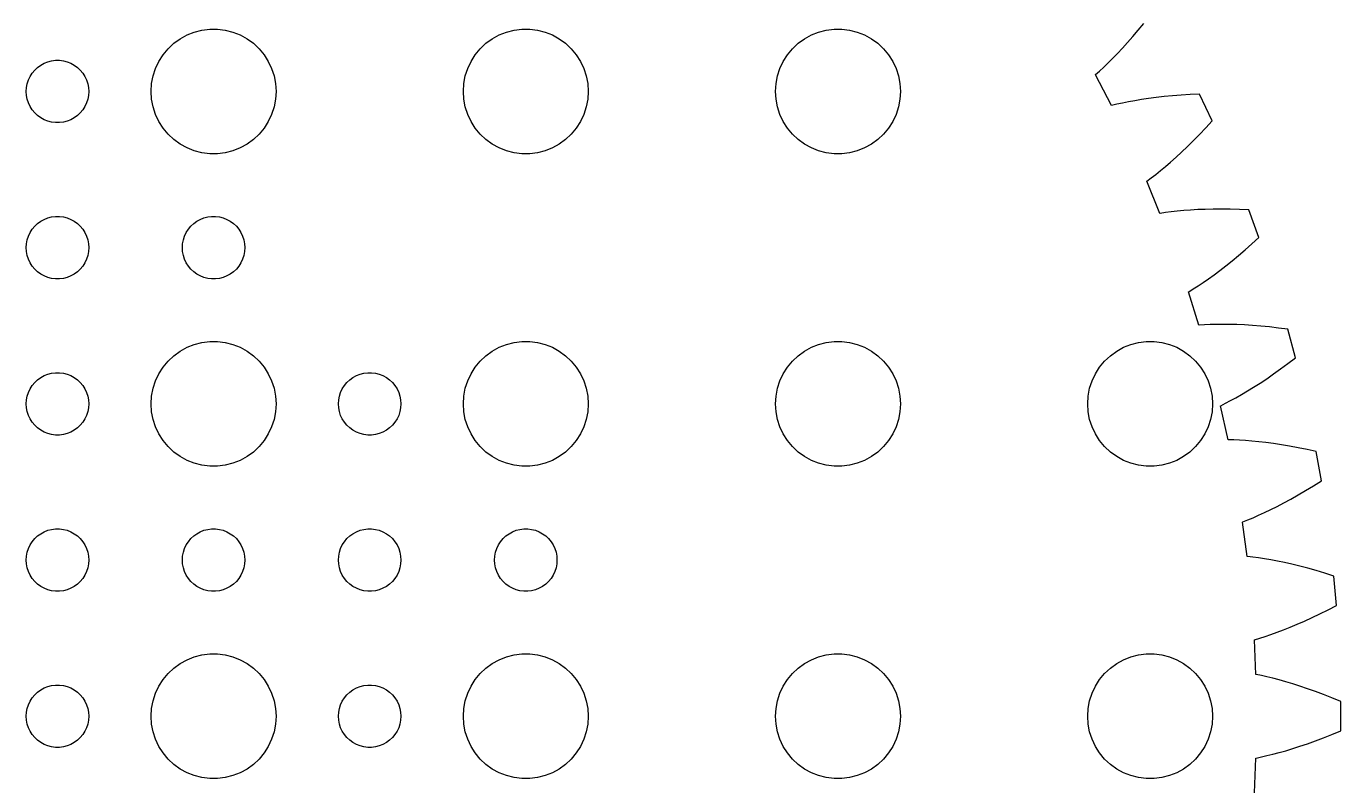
# Model space of a CAD drawing. Header units: metres. Extents: x -69 to 69, y 41 to 179.
# Drawn here: x 6 to 69.2, y 106.7 to 143.1 of the extents above; entities that cross this region are included whole.
import ezdxf

# ---------------------------------------------------------------- set-up
doc = ezdxf.new("R2010")
doc.units = ezdxf.units.M

msp = doc.modelspace()

# ---------------------------------------------------------------- linework, layer by layer
for p, q in [((13.7227, 142.714), (14.0729, 142.853)), ((14.0729, 142.853), (14.4379, 142.947)), ((14.4379, 142.947), (14.8116, 142.994)), ((14.8116, 142.994), (15.1884, 142.994)), ((15.1884, 142.994), (15.5621, 142.947)), ((15.5621, 142.947), (15.927, 142.853)), ((15.927, 142.853), (16.2773, 142.714)), ((28.7227, 142.714), (29.0729, 142.853)), ((29.0729, 142.853), (29.4379, 142.947)), ((29.4379, 142.947), (29.8116, 142.994)), ((29.8116, 142.994), (30.1884, 142.994)), ((30.1884, 142.994), (30.5621, 142.947)), ((30.5621, 142.947), (30.927, 142.853)), ((30.927, 142.853), (31.2773, 142.714)), ((43.7227, 142.714), (44.0729, 142.853)), ((44.0729, 142.853), (44.4379, 142.947)), ((44.4379, 142.947), (44.8116, 142.994)), ((44.8116, 142.994), (45.1884, 142.994)), ((45.1884, 142.994), (45.5621, 142.947)), ((45.5621, 142.947), (45.927, 142.853)), ((45.927, 142.853), (46.2773, 142.714)), ((59.17, 142.635), (59.4301, 142.94)), ((59.4301, 142.94), (59.6965, 143.263)), ((12.8131, 142.054), (13.0877, 142.312)), ((13.0877, 142.312), (13.3925, 142.533)), ((13.3925, 142.533), (13.7227, 142.714)), ((16.2773, 142.714), (16.6075, 142.533)), ((16.6075, 142.533), (16.9123, 142.312)), ((16.9123, 142.312), (17.1869, 142.054)), ((27.8131, 142.054), (28.0877, 142.312)), ((28.0877, 142.312), (28.3925, 142.533)), ((28.3925, 142.533), (28.7227, 142.714)), ((31.2773, 142.714), (31.6075, 142.533)), ((31.6075, 142.533), (31.9123, 142.312)), ((31.9123, 142.312), (32.1869, 142.054)), ((42.8131, 142.054), (43.0877, 142.312)), ((43.0877, 142.312), (43.3925, 142.533)), ((43.3925, 142.533), (43.7227, 142.714)), ((46.2773, 142.714), (46.6075, 142.533)), ((46.6075, 142.533), (46.9123, 142.312)), ((46.9123, 142.312), (47.1869, 142.054)), ((58.6705, 142.078), (58.9166, 142.348)), ((58.9166, 142.348), (59.17, 142.635)), ((7.03647, 141.427), (7.21892, 141.473)), ((7.21892, 141.473), (7.40581, 141.497)), ((7.40581, 141.497), (7.59418, 141.497)), ((7.59418, 141.497), (7.78107, 141.473)), ((7.78107, 141.473), (7.96352, 141.427)), ((12.3711, 141.445), (12.5729, 141.763)), ((12.5729, 141.763), (12.8131, 142.054)), ((17.1869, 142.054), (17.427, 141.763)), ((17.427, 141.763), (17.6289, 141.445)), ((27.3711, 141.445), (27.5729, 141.763)), ((27.5729, 141.763), (27.8131, 142.054)), ((32.1869, 142.054), (32.427, 141.763)), ((32.427, 141.763), (32.6289, 141.445)), ((42.3711, 141.445), (42.5729, 141.763)), ((42.5729, 141.763), (42.8131, 142.054)), ((47.1869, 142.054), (47.427, 141.763)), ((47.427, 141.763), (47.6289, 141.445)), ((57.9813, 141.372), (58.2024, 141.591)), ((58.2024, 141.591), (58.4323, 141.826)), ((58.4323, 141.826), (58.6705, 142.078)), ((6.18553, 140.723), (6.28647, 140.882)), ((6.28647, 140.882), (6.40654, 141.027)), ((6.40654, 141.027), (6.54385, 141.156)), ((6.54385, 141.156), (6.69626, 141.266)), ((6.69626, 141.266), (6.86133, 141.357)), ((6.86133, 141.357), (7.03647, 141.427)), ((7.96352, 141.427), (8.13866, 141.357)), ((8.13866, 141.357), (8.30373, 141.266)), ((8.30373, 141.266), (8.45613, 141.156)), ((8.45613, 141.156), (8.59344, 141.027)), ((8.59344, 141.027), (8.71352, 140.882)), ((8.71352, 140.882), (8.81445, 140.723)), ((12.0942, 140.746), (12.2107, 141.104)), ((12.2107, 141.104), (12.3711, 141.445)), ((17.6289, 141.445), (17.7893, 141.104)), ((17.7893, 141.104), (17.9057, 140.746)), ((27.0942, 140.746), (27.2107, 141.104)), ((27.2107, 141.104), (27.3711, 141.445)), ((32.6289, 141.445), (32.7893, 141.104)), ((32.7893, 141.104), (32.9057, 140.746)), ((42.0942, 140.746), (42.2107, 141.104)), ((42.2107, 141.104), (42.3711, 141.445)), ((47.6289, 141.445), (47.7893, 141.104)), ((47.7893, 141.104), (47.9057, 140.746)), ((57.3758, 140.81), (57.5675, 140.982)), ((57.5675, 140.982), (57.7695, 141.169)), ((57.7695, 141.169), (57.9813, 141.372)), ((6.01183, 140.188), (6.04712, 140.373)), ((6.04712, 140.373), (6.10533, 140.552)), ((6.10533, 140.552), (6.18553, 140.723)), ((8.81445, 140.723), (8.89465, 140.552)), ((8.89465, 140.552), (8.95287, 140.373)), ((8.95287, 140.373), (8.98816, 140.188)), ((12, 140), (12.0237, 140.376)), ((12.0237, 140.376), (12.0942, 140.746)), ((17.9057, 140.746), (17.9763, 140.376)), ((17.9763, 140.376), (18, 140)), ((27, 140), (27.0237, 140.376)), ((27.0237, 140.376), (27.0942, 140.746)), ((32.9057, 140.746), (32.9763, 140.376)), ((32.9763, 140.376), (33, 140)), ((42, 140), (42.0237, 140.376)), ((42.0237, 140.376), (42.0942, 140.746)), ((47.9057, 140.746), (47.9763, 140.376)), ((47.9763, 140.376), (48, 140)), ((57.3683, 140.806), (57.3758, 140.81)), ((58.1375, 139.322), (57.3683, 140.806)), ((6, 140), (6.01183, 140.188)), ((6.01183, 139.812), (6, 140)), ((6.04712, 139.627), (6.01183, 139.812)), ((6.10533, 139.448), (6.04712, 139.627)), ((8.95287, 139.627), (8.89465, 139.448)), ((8.98816, 139.812), (8.95287, 139.627)), ((8.98816, 140.188), (9, 140)), ((9, 140), (8.98816, 139.812)), ((12.0237, 139.624), (12, 140)), ((12.0942, 139.254), (12.0237, 139.624)), ((17.9763, 139.624), (17.9057, 139.254)), ((18, 140), (17.9763, 139.624)), ((27.0237, 139.624), (27, 140)), ((27.0942, 139.254), (27.0237, 139.624)), ((32.9763, 139.624), (32.9057, 139.254)), ((33, 140), (32.9763, 139.624)), ((42.0237, 139.624), (42, 140)), ((42.0942, 139.254), (42.0237, 139.624)), ((47.9763, 139.624), (47.9057, 139.254)), ((48, 140), (47.9763, 139.624)), ((59.5858, 139.61), (59.2611, 139.557)), ((59.9291, 139.661), (59.5858, 139.61)), ((60.291, 139.708), (59.9291, 139.661)), ((60.6715, 139.751), (60.291, 139.708)), ((61.0706, 139.789), (60.6715, 139.751)), ((61.4881, 139.822), (61.0706, 139.789)), ((61.924, 139.849), (61.4881, 139.822)), ((62.3782, 139.869), (61.924, 139.849)), ((62.9769, 138.585), (62.3782, 139.869)), ((6.18553, 139.277), (6.10533, 139.448)), ((6.28647, 139.118), (6.18553, 139.277)), ((6.40654, 138.973), (6.28647, 139.118)), ((6.54385, 138.844), (6.40654, 138.973)), ((8.59344, 138.973), (8.45613, 138.844)), ((8.71352, 139.118), (8.59344, 138.973)), ((8.81445, 139.277), (8.71352, 139.118)), ((8.89465, 139.448), (8.81445, 139.277)), ((12.2107, 138.896), (12.0942, 139.254)), ((17.9057, 139.254), (17.7893, 138.896)), ((27.2107, 138.896), (27.0942, 139.254)), ((32.9057, 139.254), (32.7893, 138.896)), ((42.2107, 138.896), (42.0942, 139.254)), ((47.9057, 139.254), (47.7893, 138.896)), ((58.1478, 139.327), (58.1375, 139.322)), ((58.3983, 139.386), (58.1478, 139.327)), ((58.6674, 139.444), (58.3983, 139.386)), ((58.9549, 139.501), (58.6674, 139.444)), ((59.2611, 139.557), (58.9549, 139.501)), ((6.69626, 138.734), (6.54385, 138.844)), ((6.86133, 138.643), (6.69626, 138.734)), ((7.03647, 138.573), (6.86133, 138.643)), ((7.21892, 138.527), (7.03647, 138.573)), ((7.40581, 138.503), (7.21892, 138.527)), ((7.59418, 138.503), (7.40581, 138.503)), ((7.78107, 138.527), (7.59418, 138.503)), ((7.96352, 138.573), (7.78107, 138.527)), ((8.13866, 138.643), (7.96352, 138.573)), ((8.30373, 138.734), (8.13866, 138.643)), ((8.45613, 138.844), (8.30373, 138.734)), ((12.3711, 138.555), (12.2107, 138.896)), ((12.5729, 138.237), (12.3711, 138.555)), ((17.6289, 138.555), (17.427, 138.237)), ((17.7893, 138.896), (17.6289, 138.555)), ((27.3711, 138.555), (27.2107, 138.896)), ((27.5729, 138.237), (27.3711, 138.555)), ((32.6289, 138.555), (32.427, 138.237)), ((32.7893, 138.896), (32.6289, 138.555)), ((42.3711, 138.555), (42.2107, 138.896)), ((42.5729, 138.237), (42.3711, 138.555)), ((47.6289, 138.555), (47.427, 138.237)), ((47.7893, 138.896), (47.6289, 138.555)), ((62.6693, 138.25), (62.9769, 138.585)), ((12.8131, 137.946), (12.5729, 138.237)), ((13.0877, 137.688), (12.8131, 137.946)), ((13.3925, 137.467), (13.0877, 137.688)), ((16.9123, 137.688), (16.6075, 137.467)), ((17.1869, 137.946), (16.9123, 137.688)), ((17.427, 138.237), (17.1869, 137.946)), ((27.8131, 137.946), (27.5729, 138.237)), ((28.0877, 137.688), (27.8131, 137.946)), ((28.3925, 137.467), (28.0877, 137.688)), ((31.9123, 137.688), (31.6075, 137.467)), ((32.1869, 137.946), (31.9123, 137.688)), ((32.427, 138.237), (32.1869, 137.946)), ((42.8131, 137.946), (42.5729, 138.237)), ((43.0877, 137.688), (42.8131, 137.946)), ((43.3925, 137.467), (43.0877, 137.688)), ((46.9123, 137.688), (46.6075, 137.467)), ((47.1869, 137.946), (46.9123, 137.688)), ((47.427, 138.237), (47.1869, 137.946)), ((62.0749, 137.635), (62.3684, 137.934)), ((62.3684, 137.934), (62.6693, 138.25)), ((13.7227, 137.286), (13.3925, 137.467)), ((14.0729, 137.147), (13.7227, 137.286)), ((14.4379, 137.053), (14.0729, 137.147)), ((14.8116, 137.006), (14.4379, 137.053)), ((15.5621, 137.053), (15.1884, 137.006)), ((15.927, 137.147), (15.5621, 137.053)), ((16.2773, 137.286), (15.927, 137.147)), ((16.6075, 137.467), (16.2773, 137.286)), ((28.7227, 137.286), (28.3925, 137.467)), ((29.0729, 137.147), (28.7227, 137.286)), ((29.4379, 137.053), (29.0729, 137.147)), ((29.8116, 137.006), (29.4379, 137.053)), ((30.5621, 137.053), (30.1884, 137.006)), ((30.927, 137.147), (30.5621, 137.053)), ((31.2773, 137.286), (30.927, 137.147)), ((31.6075, 137.467), (31.2773, 137.286)), ((43.7227, 137.286), (43.3925, 137.467)), ((44.0729, 137.147), (43.7227, 137.286)), ((44.4379, 137.053), (44.0729, 137.147)), ((44.8116, 137.006), (44.4379, 137.053)), ((45.5621, 137.053), (45.1884, 137.006)), ((45.927, 137.147), (45.5621, 137.053)), ((46.2773, 137.286), (45.927, 137.147)), ((46.6075, 137.467), (46.2773, 137.286)), ((61.2431, 136.843), (61.5117, 137.09)), ((61.5117, 137.09), (61.7891, 137.354)), ((61.7891, 137.354), (62.0749, 137.635)), ((15.1884, 137.006), (14.8116, 137.006)), ((30.1884, 137.006), (29.8116, 137.006)), ((45.1884, 137.006), (44.8116, 137.006)), ((60.7342, 136.398), (60.9838, 136.612)), ((60.9838, 136.612), (61.2431, 136.843)), ((59.8428, 135.693), (60.0487, 135.847)), ((60.0487, 135.847), (60.2662, 136.015)), ((60.2662, 136.015), (60.4949, 136.199)), ((60.4949, 136.199), (60.7342, 136.398)), ((59.835, 135.689), (59.8428, 135.693)), ((60.4719, 134.144), (59.835, 135.689)), ((6.86133, 133.857), (7.03647, 133.927)), ((7.03647, 133.927), (7.21892, 133.973)), ((7.21892, 133.973), (7.40581, 133.997)), ((7.40581, 133.997), (7.59418, 133.997)), ((7.59418, 133.997), (7.78107, 133.973)), ((7.78107, 133.973), (7.96352, 133.927)), ((7.96352, 133.927), (8.13866, 133.857)), ((14.3613, 133.857), (14.5365, 133.927)), ((14.5365, 133.927), (14.7189, 133.973)), ((14.7189, 133.973), (14.9058, 133.997)), ((14.9058, 133.997), (15.0942, 133.997)), ((15.0942, 133.997), (15.2811, 133.973)), ((15.2811, 133.973), (15.4635, 133.927)), ((15.4635, 133.927), (15.6387, 133.857)), ((60.4826, 134.148), (60.4719, 134.144)), ((60.7373, 134.184), (60.4826, 134.148)), ((61.0103, 134.219), (60.7373, 134.184)), ((61.3018, 134.251), (61.0103, 134.219)), ((61.6116, 134.28), (61.3018, 134.251)), ((61.9398, 134.304), (61.6116, 134.28)), ((62.2862, 134.325), (61.9398, 134.304)), ((62.6508, 134.34), (62.2862, 134.325)), ((63.0336, 134.349), (62.6508, 134.34)), ((63.4344, 134.353), (63.0336, 134.349)), ((63.8532, 134.349), (63.4344, 134.353)), ((64.2898, 134.338), (63.8532, 134.349)), ((64.7441, 134.319), (64.2898, 134.338)), ((65.2286, 132.987), (64.7441, 134.319)), ((6.18553, 133.223), (6.28647, 133.382)), ((6.28647, 133.382), (6.40654, 133.527)), ((6.40654, 133.527), (6.54385, 133.656)), ((6.54385, 133.656), (6.69626, 133.766)), ((6.69626, 133.766), (6.86133, 133.857)), ((8.13866, 133.857), (8.30373, 133.766)), ((8.30373, 133.766), (8.45613, 133.656)), ((8.45613, 133.656), (8.59344, 133.527)), ((8.59344, 133.527), (8.71352, 133.382)), ((8.71352, 133.382), (8.81445, 133.223)), ((13.6855, 133.223), (13.7865, 133.382)), ((13.7865, 133.382), (13.9065, 133.527)), ((13.9065, 133.527), (14.0439, 133.656)), ((14.0439, 133.656), (14.1963, 133.766)), ((14.1963, 133.766), (14.3613, 133.857)), ((15.6387, 133.857), (15.8037, 133.766)), ((15.8037, 133.766), (15.9561, 133.656)), ((15.9561, 133.656), (16.0934, 133.527)), ((16.0934, 133.527), (16.2135, 133.382)), ((16.2135, 133.382), (16.3145, 133.223)), ((6, 132.5), (6.01183, 132.688)), ((6.01183, 132.688), (6.04712, 132.873)), ((6.04712, 132.873), (6.10533, 133.052)), ((6.10533, 133.052), (6.18553, 133.223)), ((8.81445, 133.223), (8.89465, 133.052)), ((8.89465, 133.052), (8.95287, 132.873)), ((8.95287, 132.873), (8.98816, 132.688)), ((8.98816, 132.688), (9, 132.5)), ((13.5, 132.5), (13.5118, 132.688)), ((13.5118, 132.688), (13.5471, 132.873)), ((13.5471, 132.873), (13.6053, 133.052)), ((13.6053, 133.052), (13.6855, 133.223)), ((16.3145, 133.223), (16.3947, 133.052)), ((16.3947, 133.052), (16.4529, 132.873)), ((16.4529, 132.873), (16.4882, 132.688)), ((16.4882, 132.688), (16.5, 132.5)), ((64.5657, 132.392), (64.893, 132.681)), ((64.893, 132.681), (65.2286, 132.987)), ((6.01183, 132.312), (6, 132.5)), ((6.04712, 132.127), (6.01183, 132.312)), ((6.10533, 131.948), (6.04712, 132.127)), ((8.95287, 132.127), (8.89465, 131.948)), ((8.98816, 132.312), (8.95287, 132.127)), ((9, 132.5), (8.98816, 132.312)), ((13.5118, 132.312), (13.5, 132.5)), ((13.5471, 132.127), (13.5118, 132.312)), ((13.6053, 131.948), (13.5471, 132.127)), ((16.4529, 132.127), (16.3947, 131.948)), ((16.4882, 132.312), (16.4529, 132.127)), ((16.5, 132.5), (16.4882, 132.312)), ((63.938, 131.864), (64.2472, 132.12)), ((64.2472, 132.12), (64.5657, 132.392)), ((6.18553, 131.777), (6.10533, 131.948)), ((6.28647, 131.618), (6.18553, 131.777)), ((6.40654, 131.473), (6.28647, 131.618)), ((6.54385, 131.344), (6.40654, 131.473)), ((8.59344, 131.473), (8.45613, 131.344)), ((8.71352, 131.618), (8.59344, 131.473)), ((8.81445, 131.777), (8.71352, 131.618)), ((8.89465, 131.948), (8.81445, 131.777)), ((13.6855, 131.777), (13.6053, 131.948)), ((13.7865, 131.618), (13.6855, 131.777)), ((13.9065, 131.473), (13.7865, 131.618)), ((14.0439, 131.344), (13.9065, 131.473)), ((16.0934, 131.473), (15.9561, 131.344)), ((16.2135, 131.618), (16.0934, 131.473)), ((16.3145, 131.777), (16.2135, 131.618)), ((16.3947, 131.948), (16.3145, 131.777)), ((63.0711, 131.196), (63.3495, 131.403)), ((63.3495, 131.403), (63.6387, 131.626)), ((63.6387, 131.626), (63.938, 131.864)), ((6.69626, 131.234), (6.54385, 131.344)), ((6.86133, 131.143), (6.69626, 131.234)), ((7.03647, 131.073), (6.86133, 131.143)), ((7.21892, 131.027), (7.03647, 131.073)), ((7.40581, 131.003), (7.21892, 131.027)), ((7.59418, 131.003), (7.40581, 131.003)), ((7.78107, 131.027), (7.59418, 131.003)), ((7.96352, 131.073), (7.78107, 131.027)), ((8.13866, 131.143), (7.96352, 131.073)), ((8.30373, 131.234), (8.13866, 131.143)), ((8.45613, 131.344), (8.30373, 131.234)), ((14.1963, 131.234), (14.0439, 131.344)), ((14.3613, 131.143), (14.1963, 131.234)), ((14.5365, 131.073), (14.3613, 131.143)), ((14.7189, 131.027), (14.5365, 131.073)), ((14.9058, 131.003), (14.7189, 131.027)), ((15.0942, 131.003), (14.9058, 131.003)), ((15.2811, 131.027), (15.0942, 131.003)), ((15.4635, 131.073), (15.2811, 131.027)), ((15.6387, 131.143), (15.4635, 131.073)), ((15.8037, 131.234), (15.6387, 131.143)), ((15.9561, 131.344), (15.8037, 131.234)), ((62.3043, 130.664), (62.5481, 130.827)), ((62.5481, 130.827), (62.8038, 131.004)), ((62.8038, 131.004), (63.0711, 131.196)), ((61.8463, 130.376), (61.8543, 130.379)), ((62.346, 128.781), (61.8463, 130.376)), ((61.8543, 130.379), (62.0729, 130.515)), ((62.0729, 130.515), (62.3043, 130.664)), ((62.3571, 128.785), (62.346, 128.781)), ((62.614, 128.799), (62.3571, 128.785)), ((62.889, 128.809), (62.614, 128.799)), ((63.1821, 128.816), (62.889, 128.809)), ((63.4933, 128.817), (63.1821, 128.816)), ((63.8223, 128.813), (63.4933, 128.817)), ((64.1692, 128.803), (63.8223, 128.813)), ((64.5338, 128.787), (64.1692, 128.803)), ((64.9159, 128.763), (64.5338, 128.787)), ((65.3155, 128.731), (64.9159, 128.763)), ((65.7324, 128.691), (65.3155, 128.731)), ((66.1664, 128.642), (65.7324, 128.691)), ((66.6172, 128.583), (66.1664, 128.642)), ((66.9839, 127.215), (66.6172, 128.583)), ((13.3925, 127.533), (13.7227, 127.714)), ((13.7227, 127.714), (14.0729, 127.853)), ((14.0729, 127.853), (14.4379, 127.947)), ((14.4379, 127.947), (14.8116, 127.994)), ((14.8116, 127.994), (15.1884, 127.994)), ((15.1884, 127.994), (15.5621, 127.947)), ((15.5621, 127.947), (15.927, 127.853)), ((15.927, 127.853), (16.2773, 127.714)), ((16.2773, 127.714), (16.6075, 127.533)), ((28.3925, 127.533), (28.7227, 127.714)), ((28.7227, 127.714), (29.0729, 127.853)), ((29.0729, 127.853), (29.4379, 127.947)), ((29.4379, 127.947), (29.8116, 127.994)), ((29.8116, 127.994), (30.1884, 127.994)), ((30.1884, 127.994), (30.5621, 127.947)), ((30.5621, 127.947), (30.927, 127.853)), ((30.927, 127.853), (31.2773, 127.714)), ((31.2773, 127.714), (31.6075, 127.533)), ((43.3925, 127.533), (43.7227, 127.714)), ((43.7227, 127.714), (44.0729, 127.853)), ((44.0729, 127.853), (44.4379, 127.947)), ((44.4379, 127.947), (44.8116, 127.994)), ((44.8116, 127.994), (45.1884, 127.994)), ((45.1884, 127.994), (45.5621, 127.947)), ((45.5621, 127.947), (45.927, 127.853)), ((45.927, 127.853), (46.2773, 127.714)), ((46.2773, 127.714), (46.6075, 127.533)), ((58.3925, 127.533), (58.7227, 127.714)), ((58.7227, 127.714), (59.0729, 127.853)), ((59.0729, 127.853), (59.4379, 127.947)), ((59.4379, 127.947), (59.8116, 127.994)), ((59.8116, 127.994), (60.1884, 127.994)), ((60.1884, 127.994), (60.5621, 127.947)), ((60.5621, 127.947), (60.927, 127.853)), ((60.927, 127.853), (61.2773, 127.714)), ((61.2773, 127.714), (61.6075, 127.533)), ((12.5729, 126.763), (12.8131, 127.054)), ((12.8131, 127.054), (13.0877, 127.312)), ((13.0877, 127.312), (13.3925, 127.533)), ((16.6075, 127.533), (16.9123, 127.312)), ((16.9123, 127.312), (17.1869, 127.054)), ((17.1869, 127.054), (17.427, 126.763)), ((27.5729, 126.763), (27.8131, 127.054)), ((27.8131, 127.054), (28.0877, 127.312)), ((28.0877, 127.312), (28.3925, 127.533)), ((31.6075, 127.533), (31.9123, 127.312)), ((31.9123, 127.312), (32.1869, 127.054)), ((32.1869, 127.054), (32.427, 126.763)), ((42.5729, 126.763), (42.8131, 127.054)), ((42.8131, 127.054), (43.0877, 127.312)), ((43.0877, 127.312), (43.3925, 127.533)), ((46.6075, 127.533), (46.9123, 127.312)), ((46.9123, 127.312), (47.1869, 127.054)), ((47.1869, 127.054), (47.427, 126.763)), ((57.5729, 126.763), (57.8131, 127.054)), ((57.8131, 127.054), (58.0877, 127.312)), ((58.0877, 127.312), (58.3925, 127.533)), ((61.6075, 127.533), (61.9123, 127.312)), ((61.9123, 127.312), (62.1869, 127.054)), ((62.1869, 127.054), (62.427, 126.763)), ((66.6228, 126.939), (66.9839, 127.215)), ((6.69626, 126.266), (6.86133, 126.357)), ((6.86133, 126.357), (7.03647, 126.427)), ((7.03647, 126.427), (7.21892, 126.473)), ((7.21892, 126.473), (7.40581, 126.497)), ((7.40581, 126.497), (7.59418, 126.497)), ((7.59418, 126.497), (7.78107, 126.473)), ((7.78107, 126.473), (7.96352, 126.427)), ((7.96352, 126.427), (8.13866, 126.357)), ((8.13866, 126.357), (8.30373, 126.266)), ((12.2107, 126.104), (12.3711, 126.445)), ((12.3711, 126.445), (12.5729, 126.763)), ((17.427, 126.763), (17.6289, 126.445)), ((17.6289, 126.445), (17.7893, 126.104)), ((21.6963, 126.266), (21.8613, 126.357)), ((21.8613, 126.357), (22.0365, 126.427)), ((22.0365, 126.427), (22.2189, 126.473)), ((22.2189, 126.473), (22.4058, 126.497)), ((22.4058, 126.497), (22.5942, 126.497)), ((22.5942, 126.497), (22.7811, 126.473)), ((22.7811, 126.473), (22.9635, 126.427)), ((22.9635, 126.427), (23.1387, 126.357)), ((23.1387, 126.357), (23.3037, 126.266)), ((27.2107, 126.104), (27.3711, 126.445)), ((27.3711, 126.445), (27.5729, 126.763)), ((32.427, 126.763), (32.6289, 126.445)), ((32.6289, 126.445), (32.7893, 126.104)), ((42.2107, 126.104), (42.3711, 126.445)), ((42.3711, 126.445), (42.5729, 126.763)), ((47.427, 126.763), (47.6289, 126.445)), ((47.6289, 126.445), (47.7893, 126.104)), ((57.2107, 126.104), (57.3711, 126.445)), ((57.3711, 126.445), (57.5729, 126.763)), ((62.427, 126.763), (62.6289, 126.445)), ((62.6289, 126.445), (62.7893, 126.104)), ((65.6004, 126.209), (65.9306, 126.436)), ((65.9306, 126.436), (66.2715, 126.679)), ((66.2715, 126.679), (66.6228, 126.939)), ((6.10533, 125.552), (6.18553, 125.723)), ((6.18553, 125.723), (6.28647, 125.882)), ((6.28647, 125.882), (6.40654, 126.027)), ((6.40654, 126.027), (6.54385, 126.156)), ((6.54385, 126.156), (6.69626, 126.266)), ((8.30373, 126.266), (8.45613, 126.156)), ((8.45613, 126.156), (8.59344, 126.027)), ((8.59344, 126.027), (8.71352, 125.882)), ((8.71352, 125.882), (8.81445, 125.723)), ((8.81445, 125.723), (8.89465, 125.552)), ((12.0237, 125.376), (12.0942, 125.746)), ((12.0942, 125.746), (12.2107, 126.104)), ((17.7893, 126.104), (17.9057, 125.746)), ((17.9057, 125.746), (17.9763, 125.376)), ((21.1053, 125.552), (21.1855, 125.723)), ((21.1855, 125.723), (21.2865, 125.882)), ((21.2865, 125.882), (21.4065, 126.027)), ((21.4065, 126.027), (21.5439, 126.156)), ((21.5439, 126.156), (21.6963, 126.266)), ((23.3037, 126.266), (23.4561, 126.156)), ((23.4561, 126.156), (23.5934, 126.027)), ((23.5934, 126.027), (23.7135, 125.882)), ((23.7135, 125.882), (23.8145, 125.723)), ((23.8145, 125.723), (23.8947, 125.552)), ((27.0237, 125.376), (27.0942, 125.746)), ((27.0942, 125.746), (27.2107, 126.104)), ((32.7893, 126.104), (32.9057, 125.746)), ((32.9057, 125.746), (32.9763, 125.376)), ((42.0237, 125.376), (42.0942, 125.746)), ((42.0942, 125.746), (42.2107, 126.104)), ((47.7893, 126.104), (47.9057, 125.746)), ((47.9057, 125.746), (47.9763, 125.376)), ((57.0237, 125.376), (57.0942, 125.746)), ((57.0942, 125.746), (57.2107, 126.104)), ((62.7893, 126.104), (62.9057, 125.746)), ((62.9057, 125.746), (62.9763, 125.376)), ((64.6785, 125.618), (64.9739, 125.8)), ((64.9739, 125.8), (65.2813, 125.997)), ((65.2813, 125.997), (65.6004, 126.209)), ((6, 125), (6.01183, 125.188)), ((6.01183, 125.188), (6.04712, 125.373)), ((6.04712, 125.373), (6.10533, 125.552)), ((8.89465, 125.552), (8.95287, 125.373)), ((8.95287, 125.373), (8.98816, 125.188)), ((8.98816, 125.188), (9, 125)), ((12, 125), (12.0237, 125.376)), ((17.9763, 125.376), (18, 125)), ((21, 125), (21.0118, 125.188)), ((21.0118, 125.188), (21.0471, 125.373)), ((21.0471, 125.373), (21.1053, 125.552)), ((23.8947, 125.552), (23.9529, 125.373)), ((23.9529, 125.373), (23.9882, 125.188)), ((23.9882, 125.188), (24, 125)), ((27, 125), (27.0237, 125.376)), ((32.9763, 125.376), (33, 125)), ((42, 125), (42.0237, 125.376)), ((47.9763, 125.376), (48, 125)), ((57, 125), (57.0237, 125.376)), ((62.9763, 125.376), (63, 125)), ((63.6247, 125.027), (63.8682, 125.155)), ((63.8682, 125.155), (64.1252, 125.296)), ((64.1252, 125.296), (64.3954, 125.45)), ((64.3954, 125.45), (64.6785, 125.618)), ((6.01183, 124.812), (6, 125)), ((6.04712, 124.627), (6.01183, 124.812)), ((6.10533, 124.448), (6.04712, 124.627)), ((6.18553, 124.277), (6.10533, 124.448)), ((8.89465, 124.448), (8.81445, 124.277)), ((8.95287, 124.627), (8.89465, 124.448)), ((8.98816, 124.812), (8.95287, 124.627)), ((9, 125), (8.98816, 124.812)), ((12.0237, 124.624), (12, 125)), ((12.0942, 124.254), (12.0237, 124.624)), ((17.9763, 124.624), (17.9057, 124.254)), ((18, 125), (17.9763, 124.624)), ((21.0118, 124.812), (21, 125)), ((21.0471, 124.627), (21.0118, 124.812)), ((21.1053, 124.448), (21.0471, 124.627)), ((21.1855, 124.277), (21.1053, 124.448)), ((23.8947, 124.448), (23.8145, 124.277)), ((23.9529, 124.627), (23.8947, 124.448)), ((23.9882, 124.812), (23.9529, 124.627)), ((24, 125), (23.9882, 124.812)), ((27.0237, 124.624), (27, 125)), ((27.0942, 124.254), (27.0237, 124.624)), ((32.9763, 124.624), (32.9057, 124.254)), ((33, 125), (32.9763, 124.624)), ((42.0237, 124.624), (42, 125)), ((42.0942, 124.254), (42.0237, 124.624)), ((47.9763, 124.624), (47.9057, 124.254)), ((48, 125), (47.9763, 124.624)), ((57.0237, 124.624), (57, 125)), ((57.0942, 124.254), (57.0237, 124.624)), ((62.9763, 124.624), (62.9057, 124.254)), ((63, 125), (62.9763, 124.624)), ((63.3868, 124.909), (63.3951, 124.911)), ((63.7457, 123.276), (63.3868, 124.909)), ((63.3951, 124.911), (63.6247, 125.027)), ((6.28647, 124.118), (6.18553, 124.277)), ((6.40654, 123.973), (6.28647, 124.118)), ((6.54385, 123.844), (6.40654, 123.973)), ((6.69626, 123.734), (6.54385, 123.844)), ((8.45613, 123.844), (8.30373, 123.734)), ((8.59344, 123.973), (8.45613, 123.844)), ((8.71352, 124.118), (8.59344, 123.973)), ((8.81445, 124.277), (8.71352, 124.118)), ((12.2107, 123.896), (12.0942, 124.254)), ((12.3711, 123.555), (12.2107, 123.896)), ((17.7893, 123.896), (17.6289, 123.555)), ((17.9057, 124.254), (17.7893, 123.896)), ((21.2865, 124.118), (21.1855, 124.277)), ((21.4065, 123.973), (21.2865, 124.118)), ((21.5439, 123.844), (21.4065, 123.973)), ((21.6963, 123.734), (21.5439, 123.844)), ((23.4561, 123.844), (23.3037, 123.734)), ((23.5934, 123.973), (23.4561, 123.844)), ((23.7135, 124.118), (23.5934, 123.973)), ((23.8145, 124.277), (23.7135, 124.118)), ((27.2107, 123.896), (27.0942, 124.254)), ((27.3711, 123.555), (27.2107, 123.896)), ((32.7893, 123.896), (32.6289, 123.555)), ((32.9057, 124.254), (32.7893, 123.896)), ((42.2107, 123.896), (42.0942, 124.254)), ((42.3711, 123.555), (42.2107, 123.896)), ((47.7893, 123.896), (47.6289, 123.555)), ((47.9057, 124.254), (47.7893, 123.896)), ((57.2107, 123.896), (57.0942, 124.254)), ((57.3711, 123.555), (57.2107, 123.896)), ((62.7893, 123.896), (62.6289, 123.555)), ((62.9057, 124.254), (62.7893, 123.896)), ((6.86133, 123.643), (6.69626, 123.734)), ((7.03647, 123.573), (6.86133, 123.643)), ((7.21892, 123.527), (7.03647, 123.573)), ((7.40581, 123.503), (7.21892, 123.527)), ((7.59418, 123.503), (7.40581, 123.503)), ((7.78107, 123.527), (7.59418, 123.503)), ((7.96352, 123.573), (7.78107, 123.527)), ((8.13866, 123.643), (7.96352, 123.573)), ((8.30373, 123.734), (8.13866, 123.643)), ((12.5729, 123.237), (12.3711, 123.555)), ((12.8131, 122.946), (12.5729, 123.237)), ((17.427, 123.237), (17.1869, 122.946)), ((17.6289, 123.555), (17.427, 123.237)), ((21.8613, 123.643), (21.6963, 123.734)), ((22.0365, 123.573), (21.8613, 123.643)), ((22.2189, 123.527), (22.0365, 123.573)), ((22.4058, 123.503), (22.2189, 123.527)), ((22.5942, 123.503), (22.4058, 123.503)), ((22.7811, 123.527), (22.5942, 123.503)), ((22.9635, 123.573), (22.7811, 123.527)), ((23.1387, 123.643), (22.9635, 123.573)), ((23.3037, 123.734), (23.1387, 123.643)), ((27.5729, 123.237), (27.3711, 123.555)), ((27.8131, 122.946), (27.5729, 123.237)), ((32.427, 123.237), (32.1869, 122.946)), ((32.6289, 123.555), (32.427, 123.237)), ((42.5729, 123.237), (42.3711, 123.555)), ((42.8131, 122.946), (42.5729, 123.237)), ((47.427, 123.237), (47.1869, 122.946)), ((47.6289, 123.555), (47.427, 123.237)), ((57.5729, 123.237), (57.3711, 123.555)), ((57.8131, 122.946), (57.5729, 123.237)), ((62.427, 123.237), (62.1869, 122.946)), ((62.6289, 123.555), (62.427, 123.237)), ((63.757, 123.278), (63.7457, 123.276)), ((64.0141, 123.27), (63.757, 123.278)), ((64.289, 123.257), (64.0141, 123.27)), ((64.5816, 123.238), (64.289, 123.257)), ((64.8917, 123.212), (64.5816, 123.238)), ((65.2191, 123.179), (64.8917, 123.212)), ((65.5638, 123.139), (65.2191, 123.179)), ((13.0877, 122.688), (12.8131, 122.946)), ((13.3925, 122.467), (13.0877, 122.688)), ((16.9123, 122.688), (16.6075, 122.467)), ((17.1869, 122.946), (16.9123, 122.688)), ((28.0877, 122.688), (27.8131, 122.946)), ((28.3925, 122.467), (28.0877, 122.688)), ((31.9123, 122.688), (31.6075, 122.467)), ((32.1869, 122.946), (31.9123, 122.688)), ((43.0877, 122.688), (42.8131, 122.946)), ((43.3925, 122.467), (43.0877, 122.688)), ((46.9123, 122.688), (46.6075, 122.467)), ((47.1869, 122.946), (46.9123, 122.688)), ((58.0877, 122.688), (57.8131, 122.946)), ((58.3925, 122.467), (58.0877, 122.688)), ((61.9123, 122.688), (61.6075, 122.467)), ((62.1869, 122.946), (61.9123, 122.688)), ((65.9256, 123.091), (65.5638, 123.139)), ((66.3042, 123.034), (65.9256, 123.091)), ((66.6995, 122.967), (66.3042, 123.034)), ((67.1113, 122.891), (66.6995, 122.967)), ((67.5393, 122.804), (67.1113, 122.891)), ((67.9834, 122.707), (67.5393, 122.804)), ((68.2294, 121.311), (67.9834, 122.707)), ((13.7227, 122.286), (13.3925, 122.467)), ((14.0729, 122.147), (13.7227, 122.286)), ((14.4379, 122.053), (14.0729, 122.147)), ((14.8116, 122.006), (14.4379, 122.053)), ((15.1884, 122.006), (14.8116, 122.006)), ((15.5621, 122.053), (15.1884, 122.006)), ((15.927, 122.147), (15.5621, 122.053)), ((16.2773, 122.286), (15.927, 122.147)), ((16.6075, 122.467), (16.2773, 122.286)), ((28.7227, 122.286), (28.3925, 122.467)), ((29.0729, 122.147), (28.7227, 122.286)), ((29.4379, 122.053), (29.0729, 122.147)), ((29.8116, 122.006), (29.4379, 122.053)), ((30.1884, 122.006), (29.8116, 122.006)), ((30.5621, 122.053), (30.1884, 122.006)), ((30.927, 122.147), (30.5621, 122.053)), ((31.2773, 122.286), (30.927, 122.147)), ((31.6075, 122.467), (31.2773, 122.286)), ((43.7227, 122.286), (43.3925, 122.467)), ((44.0729, 122.147), (43.7227, 122.286)), ((44.4379, 122.053), (44.0729, 122.147)), ((44.8116, 122.006), (44.4379, 122.053)), ((45.1884, 122.006), (44.8116, 122.006)), ((45.5621, 122.053), (45.1884, 122.006)), ((45.927, 122.147), (45.5621, 122.053)), ((46.2773, 122.286), (45.927, 122.147)), ((46.6075, 122.467), (46.2773, 122.286)), ((58.7227, 122.286), (58.3925, 122.467)), ((59.0729, 122.147), (58.7227, 122.286)), ((59.4379, 122.053), (59.0729, 122.147)), ((59.8116, 122.006), (59.4379, 122.053)), ((60.1884, 122.006), (59.8116, 122.006)), ((60.5621, 122.053), (60.1884, 122.006)), ((60.927, 122.147), (60.5621, 122.053)), ((61.2773, 122.286), (60.927, 122.147)), ((61.6075, 122.467), (61.2773, 122.286)), ((67.8456, 121.068), (68.2294, 121.311)), ((67.1122, 120.627), (67.473, 120.84)), ((67.473, 120.84), (67.8456, 121.068)), ((65.7936, 119.922), (66.1037, 120.077)), ((66.1037, 120.077), (66.4271, 120.246)), ((66.4271, 120.246), (66.7634, 120.43)), ((66.7634, 120.43), (67.1122, 120.627)), ((64.4534, 119.329), (64.6922, 119.424)), ((64.6922, 119.424), (64.946, 119.531)), ((64.946, 119.531), (65.2144, 119.649)), ((65.2144, 119.649), (65.497, 119.779)), ((65.497, 119.779), (65.7936, 119.922)), ((6.54385, 118.656), (6.69626, 118.766)), ((6.69626, 118.766), (6.86133, 118.857)), ((6.86133, 118.857), (7.03647, 118.927)), ((7.03647, 118.927), (7.21892, 118.973)), ((7.21892, 118.973), (7.40581, 118.997)), ((7.40581, 118.997), (7.59418, 118.997)), ((7.59418, 118.997), (7.78107, 118.973)), ((7.78107, 118.973), (7.96352, 118.927)), ((7.96352, 118.927), (8.13866, 118.857)), ((8.13866, 118.857), (8.30373, 118.766)), ((8.30373, 118.766), (8.45613, 118.656)), ((14.0439, 118.656), (14.1963, 118.766)), ((14.1963, 118.766), (14.3613, 118.857)), ((14.3613, 118.857), (14.5365, 118.927)), ((14.5365, 118.927), (14.7189, 118.973)), ((14.7189, 118.973), (14.9058, 118.997)), ((14.9058, 118.997), (15.0942, 118.997)), ((15.0942, 118.997), (15.2811, 118.973)), ((15.2811, 118.973), (15.4635, 118.927)), ((15.4635, 118.927), (15.6387, 118.857)), ((15.6387, 118.857), (15.8037, 118.766)), ((15.8037, 118.766), (15.9561, 118.656)), ((21.5439, 118.656), (21.6963, 118.766)), ((21.6963, 118.766), (21.8613, 118.857)), ((21.8613, 118.857), (22.0365, 118.927)), ((22.0365, 118.927), (22.2189, 118.973)), ((22.2189, 118.973), (22.4058, 118.997)), ((22.4058, 118.997), (22.5942, 118.997)), ((22.5942, 118.997), (22.7811, 118.973)), ((22.7811, 118.973), (22.9635, 118.927)), ((22.9635, 118.927), (23.1387, 118.857)), ((23.1387, 118.857), (23.3037, 118.766)), ((23.3037, 118.766), (23.4561, 118.656)), ((29.0439, 118.656), (29.1963, 118.766)), ((29.1963, 118.766), (29.3613, 118.857)), ((29.3613, 118.857), (29.5365, 118.927)), ((29.5365, 118.927), (29.7189, 118.973)), ((29.7189, 118.973), (29.9058, 118.997)), ((29.9058, 118.997), (30.0942, 118.997)), ((30.0942, 118.997), (30.2811, 118.973)), ((30.2811, 118.973), (30.4635, 118.927)), ((30.4635, 118.927), (30.6387, 118.857)), ((30.6387, 118.857), (30.8037, 118.766)), ((30.8037, 118.766), (30.9561, 118.656)), ((64.445, 119.327), (64.4534, 119.329)), ((64.6601, 117.67), (64.445, 119.327)), ((6.10533, 118.052), (6.18553, 118.223)), ((6.18553, 118.223), (6.28647, 118.382)), ((6.28647, 118.382), (6.40654, 118.527)), ((6.40654, 118.527), (6.54385, 118.656)), ((8.45613, 118.656), (8.59344, 118.527)), ((8.59344, 118.527), (8.71352, 118.382)), ((8.71352, 118.382), (8.81445, 118.223)), ((8.81445, 118.223), (8.89465, 118.052)), ((13.6053, 118.052), (13.6855, 118.223)), ((13.6855, 118.223), (13.7865, 118.382)), ((13.7865, 118.382), (13.9065, 118.527)), ((13.9065, 118.527), (14.0439, 118.656)), ((15.9561, 118.656), (16.0934, 118.527)), ((16.0934, 118.527), (16.2135, 118.382)), ((16.2135, 118.382), (16.3145, 118.223)), ((16.3145, 118.223), (16.3947, 118.052)), ((21.1053, 118.052), (21.1855, 118.223)), ((21.1855, 118.223), (21.2865, 118.382)), ((21.2865, 118.382), (21.4065, 118.527)), ((21.4065, 118.527), (21.5439, 118.656)), ((23.4561, 118.656), (23.5934, 118.527)), ((23.5934, 118.527), (23.7135, 118.382)), ((23.7135, 118.382), (23.8145, 118.223)), ((23.8145, 118.223), (23.8947, 118.052)), ((28.6053, 118.052), (28.6855, 118.223)), ((28.6855, 118.223), (28.7865, 118.382)), ((28.7865, 118.382), (28.9065, 118.527)), ((28.9065, 118.527), (29.0439, 118.656)), ((30.9561, 118.656), (31.0934, 118.527)), ((31.0934, 118.527), (31.2135, 118.382)), ((31.2135, 118.382), (31.3145, 118.223)), ((31.3145, 118.223), (31.3947, 118.052)), ((6, 117.5), (6.01183, 117.688)), ((6.01183, 117.312), (6, 117.5)), ((6.01183, 117.688), (6.04712, 117.873)), ((6.04712, 117.873), (6.10533, 118.052)), ((8.89465, 118.052), (8.95287, 117.873)), ((8.95287, 117.873), (8.98816, 117.688)), ((8.98816, 117.688), (9, 117.5)), ((9, 117.5), (8.98816, 117.312)), ((13.5, 117.5), (13.5118, 117.688)), ((13.5118, 117.312), (13.5, 117.5)), ((13.5118, 117.688), (13.5471, 117.873)), ((13.5471, 117.873), (13.6053, 118.052)), ((16.3947, 118.052), (16.4529, 117.873)), ((16.4529, 117.873), (16.4882, 117.688)), ((16.4882, 117.688), (16.5, 117.5)), ((16.5, 117.5), (16.4882, 117.312)), ((21, 117.5), (21.0118, 117.688)), ((21.0118, 117.312), (21, 117.5)), ((21.0118, 117.688), (21.0471, 117.873)), ((21.0471, 117.873), (21.1053, 118.052)), ((23.8947, 118.052), (23.9529, 117.873)), ((23.9529, 117.873), (23.9882, 117.688)), ((23.9882, 117.688), (24, 117.5)), ((24, 117.5), (23.9882, 117.312)), ((28.5, 117.5), (28.5118, 117.688)), ((28.5118, 117.312), (28.5, 117.5)), ((28.5118, 117.688), (28.5471, 117.873)), ((28.5471, 117.873), (28.6053, 118.052)), ((31.3947, 118.052), (31.4529, 117.873)), ((31.4529, 117.873), (31.4882, 117.688)), ((31.4882, 117.688), (31.5, 117.5)), ((31.5, 117.5), (31.4882, 117.312)), ((64.6716, 117.671), (64.6601, 117.67)), ((64.9271, 117.64), (64.6716, 117.671)), ((65.1998, 117.603), (64.9271, 117.64)), ((65.4896, 117.558), (65.1998, 117.603)), ((65.7962, 117.506), (65.4896, 117.558)), ((66.1196, 117.445), (65.7962, 117.506)), ((6.04712, 117.127), (6.01183, 117.312)), ((6.10533, 116.948), (6.04712, 117.127)), ((6.18553, 116.777), (6.10533, 116.948)), ((8.89465, 116.948), (8.81445, 116.777)), ((8.95287, 117.127), (8.89465, 116.948)), ((8.98816, 117.312), (8.95287, 117.127)), ((13.5471, 117.127), (13.5118, 117.312)), ((13.6053, 116.948), (13.5471, 117.127)), ((13.6855, 116.777), (13.6053, 116.948)), ((16.3947, 116.948), (16.3145, 116.777)), ((16.4529, 117.127), (16.3947, 116.948)), ((16.4882, 117.312), (16.4529, 117.127)), ((21.0471, 117.127), (21.0118, 117.312)), ((21.1053, 116.948), (21.0471, 117.127)), ((21.1855, 116.777), (21.1053, 116.948)), ((23.8947, 116.948), (23.8145, 116.777)), ((23.9529, 117.127), (23.8947, 116.948)), ((23.9882, 117.312), (23.9529, 117.127)), ((28.5471, 117.127), (28.5118, 117.312)), ((28.6053, 116.948), (28.5471, 117.127)), ((28.6855, 116.777), (28.6053, 116.948)), ((31.3947, 116.948), (31.3145, 116.777)), ((31.4529, 117.127), (31.3947, 116.948)), ((31.4882, 117.312), (31.4529, 117.127)), ((66.4595, 117.375), (66.1196, 117.445)), ((66.8157, 117.295), (66.4595, 117.375)), ((67.1879, 117.205), (66.8157, 117.295)), ((67.5759, 117.105), (67.1879, 117.205)), ((67.9795, 116.993), (67.5759, 117.105)), ((68.3983, 116.869), (67.9795, 116.993)), ((68.8321, 116.733), (68.3983, 116.869)), ((6.28647, 116.618), (6.18553, 116.777)), ((6.40654, 116.473), (6.28647, 116.618)), ((6.54385, 116.344), (6.40654, 116.473)), ((6.69626, 116.234), (6.54385, 116.344)), ((6.86133, 116.143), (6.69626, 116.234)), ((8.30373, 116.234), (8.13866, 116.143)), ((8.45613, 116.344), (8.30373, 116.234)), ((8.59344, 116.473), (8.45613, 116.344)), ((8.71352, 116.618), (8.59344, 116.473)), ((8.81445, 116.777), (8.71352, 116.618)), ((13.7865, 116.618), (13.6855, 116.777)), ((13.9065, 116.473), (13.7865, 116.618)), ((14.0439, 116.344), (13.9065, 116.473)), ((14.1963, 116.234), (14.0439, 116.344)), ((14.3613, 116.143), (14.1963, 116.234)), ((15.8037, 116.234), (15.6387, 116.143)), ((15.9561, 116.344), (15.8037, 116.234)), ((16.0934, 116.473), (15.9561, 116.344)), ((16.2135, 116.618), (16.0934, 116.473)), ((16.3145, 116.777), (16.2135, 116.618)), ((21.2865, 116.618), (21.1855, 116.777)), ((21.4065, 116.473), (21.2865, 116.618)), ((21.5439, 116.344), (21.4065, 116.473)), ((21.6963, 116.234), (21.5439, 116.344)), ((21.8613, 116.143), (21.6963, 116.234)), ((23.3037, 116.234), (23.1387, 116.143)), ((23.4561, 116.344), (23.3037, 116.234)), ((23.5934, 116.473), (23.4561, 116.344)), ((23.7135, 116.618), (23.5934, 116.473)), ((23.8145, 116.777), (23.7135, 116.618)), ((28.7865, 116.618), (28.6855, 116.777)), ((28.9065, 116.473), (28.7865, 116.618)), ((29.0439, 116.344), (28.9065, 116.473)), ((29.1963, 116.234), (29.0439, 116.344)), ((29.3613, 116.143), (29.1963, 116.234)), ((30.8037, 116.234), (30.6387, 116.143)), ((30.9561, 116.344), (30.8037, 116.234)), ((31.0934, 116.473), (30.9561, 116.344)), ((31.2135, 116.618), (31.0934, 116.473)), ((31.3145, 116.777), (31.2135, 116.618)), ((68.9556, 115.322), (68.8321, 116.733)), ((7.03647, 116.073), (6.86133, 116.143)), ((7.21892, 116.027), (7.03647, 116.073)), ((7.40581, 116.003), (7.21892, 116.027)), ((7.59418, 116.003), (7.40581, 116.003)), ((7.78107, 116.027), (7.59418, 116.003)), ((7.96352, 116.073), (7.78107, 116.027)), ((8.13866, 116.143), (7.96352, 116.073)), ((14.5365, 116.073), (14.3613, 116.143)), ((14.7189, 116.027), (14.5365, 116.073)), ((14.9058, 116.003), (14.7189, 116.027)), ((15.0942, 116.003), (14.9058, 116.003)), ((15.2811, 116.027), (15.0942, 116.003)), ((15.4635, 116.073), (15.2811, 116.027)), ((15.6387, 116.143), (15.4635, 116.073)), ((22.0365, 116.073), (21.8613, 116.143)), ((22.2189, 116.027), (22.0365, 116.073)), ((22.4058, 116.003), (22.2189, 116.027)), ((22.5942, 116.003), (22.4058, 116.003)), ((22.7811, 116.027), (22.5942, 116.003)), ((22.9635, 116.073), (22.7811, 116.027)), ((23.1387, 116.143), (22.9635, 116.073)), ((29.5365, 116.073), (29.3613, 116.143)), ((29.7189, 116.027), (29.5365, 116.073)), ((29.9058, 116.003), (29.7189, 116.027)), ((30.0942, 116.003), (29.9058, 116.003)), ((30.2811, 116.027), (30.0942, 116.003)), ((30.4635, 116.073), (30.2811, 116.027)), ((30.6387, 116.143), (30.4635, 116.073)), ((68.161, 114.918), (68.552, 115.112)), ((68.552, 115.112), (68.9556, 115.322)), ((66.7305, 114.278), (67.0674, 114.418)), ((67.0674, 114.418), (67.4184, 114.571)), ((67.4184, 114.571), (67.783, 114.738)), ((67.783, 114.738), (68.161, 114.918)), ((65.0212, 113.676), (65.2675, 113.75)), ((65.2675, 113.75), (65.5295, 113.834)), ((65.5295, 113.834), (65.8072, 113.928)), ((65.8072, 113.928), (66.1001, 114.033)), ((66.1001, 114.033), (66.4079, 114.15)), ((66.4079, 114.15), (66.7305, 114.278)), ((65.0127, 113.675), (65.0212, 113.676)), ((65.0826, 112.005), (65.0127, 113.675)), ((13.0877, 112.312), (13.3925, 112.533)), ((13.3925, 112.533), (13.7227, 112.714)), ((13.7227, 112.714), (14.0729, 112.853)), ((14.0729, 112.853), (14.4379, 112.947)), ((14.4379, 112.947), (14.8116, 112.994)), ((14.8116, 112.994), (15.1884, 112.994)), ((15.1884, 112.994), (15.5621, 112.947)), ((15.5621, 112.947), (15.927, 112.853)), ((15.927, 112.853), (16.2773, 112.714)), ((16.2773, 112.714), (16.6075, 112.533)), ((16.6075, 112.533), (16.9123, 112.312)), ((28.0877, 112.312), (28.3925, 112.533)), ((28.3925, 112.533), (28.7227, 112.714)), ((28.7227, 112.714), (29.0729, 112.853)), ((29.0729, 112.853), (29.4379, 112.947)), ((29.4379, 112.947), (29.8116, 112.994)), ((29.8116, 112.994), (30.1884, 112.994)), ((30.1884, 112.994), (30.5621, 112.947)), ((30.5621, 112.947), (30.927, 112.853)), ((30.927, 112.853), (31.2773, 112.714)), ((31.2773, 112.714), (31.6075, 112.533)), ((31.6075, 112.533), (31.9123, 112.312)), ((43.0877, 112.312), (43.3925, 112.533)), ((43.3925, 112.533), (43.7227, 112.714)), ((43.7227, 112.714), (44.0729, 112.853)), ((44.0729, 112.853), (44.4379, 112.947)), ((44.4379, 112.947), (44.8116, 112.994)), ((44.8116, 112.994), (45.1884, 112.994)), ((45.1884, 112.994), (45.5621, 112.947)), ((45.5621, 112.947), (45.927, 112.853)), ((45.927, 112.853), (46.2773, 112.714)), ((46.2773, 112.714), (46.6075, 112.533)), ((46.6075, 112.533), (46.9123, 112.312)), ((58.0877, 112.312), (58.3925, 112.533)), ((58.3925, 112.533), (58.7227, 112.714)), ((58.7227, 112.714), (59.0729, 112.853)), ((59.0729, 112.853), (59.4379, 112.947)), ((59.4379, 112.947), (59.8116, 112.994)), ((59.8116, 112.994), (60.1884, 112.994)), ((60.1884, 112.994), (60.5621, 112.947)), ((60.5621, 112.947), (60.927, 112.853)), ((60.927, 112.853), (61.2773, 112.714)), ((61.2773, 112.714), (61.6075, 112.533)), ((61.6075, 112.533), (61.9123, 112.312)), ((12.5729, 111.763), (12.8131, 112.054)), ((12.8131, 112.054), (13.0877, 112.312)), ((16.9123, 112.312), (17.1869, 112.054)), ((17.1869, 112.054), (17.427, 111.763)), ((27.5729, 111.763), (27.8131, 112.054)), ((27.8131, 112.054), (28.0877, 112.312)), ((31.9123, 112.312), (32.1869, 112.054)), ((32.1869, 112.054), (32.427, 111.763)), ((42.5729, 111.763), (42.8131, 112.054)), ((42.8131, 112.054), (43.0877, 112.312)), ((46.9123, 112.312), (47.1869, 112.054)), ((47.1869, 112.054), (47.427, 111.763)), ((57.5729, 111.763), (57.8131, 112.054)), ((57.8131, 112.054), (58.0877, 112.312)), ((61.9123, 112.312), (62.1869, 112.054)), ((62.1869, 112.054), (62.427, 111.763)), ((65.0941, 112.005), (65.0826, 112.005)), ((65.3459, 111.953), (65.0941, 112.005)), ((65.6144, 111.892), (65.3459, 111.953)), ((65.8992, 111.822), (65.6144, 111.892)), ((66.2001, 111.743), (65.8992, 111.822)), ((6.54385, 111.156), (6.69626, 111.266)), ((6.69626, 111.266), (6.86133, 111.357)), ((6.86133, 111.357), (7.03647, 111.427)), ((7.03647, 111.427), (7.21892, 111.473)), ((7.21892, 111.473), (7.40581, 111.497)), ((7.40581, 111.497), (7.59418, 111.497)), ((7.59418, 111.497), (7.78107, 111.473)), ((7.78107, 111.473), (7.96352, 111.427)), ((7.96352, 111.427), (8.13866, 111.357)), ((8.13866, 111.357), (8.30373, 111.266)), ((8.30373, 111.266), (8.45613, 111.156)), ((12.2107, 111.104), (12.3711, 111.445)), ((12.3711, 111.445), (12.5729, 111.763)), ((17.427, 111.763), (17.6289, 111.445)), ((17.6289, 111.445), (17.7893, 111.104)), ((21.5439, 111.156), (21.6963, 111.266)), ((21.6963, 111.266), (21.8613, 111.357)), ((21.8613, 111.357), (22.0365, 111.427)), ((22.0365, 111.427), (22.2189, 111.473)), ((22.2189, 111.473), (22.4058, 111.497)), ((22.4058, 111.497), (22.5942, 111.497)), ((22.5942, 111.497), (22.7811, 111.473)), ((22.7811, 111.473), (22.9635, 111.427)), ((22.9635, 111.427), (23.1387, 111.357)), ((23.1387, 111.357), (23.3037, 111.266)), ((23.3037, 111.266), (23.4561, 111.156)), ((27.2107, 111.104), (27.3711, 111.445)), ((27.3711, 111.445), (27.5729, 111.763)), ((32.427, 111.763), (32.6289, 111.445)), ((32.6289, 111.445), (32.7893, 111.104)), ((42.2107, 111.104), (42.3711, 111.445)), ((42.3711, 111.445), (42.5729, 111.763)), ((47.427, 111.763), (47.6289, 111.445)), ((47.6289, 111.445), (47.7893, 111.104)), ((57.2107, 111.104), (57.3711, 111.445)), ((57.3711, 111.445), (57.5729, 111.763)), ((62.427, 111.763), (62.6289, 111.445)), ((62.6289, 111.445), (62.7893, 111.104)), ((66.5169, 111.654), (66.2001, 111.743)), ((66.8494, 111.555), (66.5169, 111.654)), ((67.1973, 111.444), (66.8494, 111.555)), ((67.5602, 111.322), (67.1973, 111.444)), ((67.938, 111.188), (67.5602, 111.322)), ((68.3303, 111.042), (67.938, 111.188)), ((6.04712, 110.373), (6.10533, 110.552)), ((6.10533, 110.552), (6.18553, 110.723)), ((6.18553, 110.723), (6.28647, 110.882)), ((6.28647, 110.882), (6.40654, 111.027)), ((6.40654, 111.027), (6.54385, 111.156)), ((8.45613, 111.156), (8.59344, 111.027)), ((8.59344, 111.027), (8.71352, 110.882)), ((8.71352, 110.882), (8.81445, 110.723)), ((8.81445, 110.723), (8.89465, 110.552)), ((8.89465, 110.552), (8.95287, 110.373)), ((12.0237, 110.376), (12.0942, 110.746)), ((12.0942, 110.746), (12.2107, 111.104)), ((17.7893, 111.104), (17.9057, 110.746)), ((17.9057, 110.746), (17.9763, 110.376)), ((21.0471, 110.373), (21.1053, 110.552)), ((21.1053, 110.552), (21.1855, 110.723)), ((21.1855, 110.723), (21.2865, 110.882)), ((21.2865, 110.882), (21.4065, 111.027)), ((21.4065, 111.027), (21.5439, 111.156)), ((23.4561, 111.156), (23.5934, 111.027)), ((23.5934, 111.027), (23.7135, 110.882)), ((23.7135, 110.882), (23.8145, 110.723)), ((23.8145, 110.723), (23.8947, 110.552)), ((23.8947, 110.552), (23.9529, 110.373)), ((27.0237, 110.376), (27.0942, 110.746)), ((27.0942, 110.746), (27.2107, 111.104)), ((32.7893, 111.104), (32.9057, 110.746)), ((32.9057, 110.746), (32.9763, 110.376)), ((42.0237, 110.376), (42.0942, 110.746)), ((42.0942, 110.746), (42.2107, 111.104)), ((47.7893, 111.104), (47.9057, 110.746)), ((47.9057, 110.746), (47.9763, 110.376)), ((57.0237, 110.376), (57.0942, 110.746)), ((57.0942, 110.746), (57.2107, 111.104)), ((62.7893, 111.104), (62.9057, 110.746)), ((62.9057, 110.746), (62.9763, 110.376)), ((68.7367, 110.882), (68.3303, 111.042)), ((69.157, 110.708), (68.7367, 110.882)), ((69.157, 109.292), (69.157, 110.708)), ((6, 110), (6.01183, 110.188)), ((6.01183, 109.812), (6, 110)), ((6.01183, 110.188), (6.04712, 110.373)), ((8.95287, 110.373), (8.98816, 110.188)), ((8.98816, 110.188), (9, 110)), ((9, 110), (8.98816, 109.812)), ((12, 110), (12.0237, 110.376)), ((12.0237, 109.624), (12, 110)), ((17.9763, 110.376), (18, 110)), ((18, 110), (17.9763, 109.624)), ((21, 110), (21.0118, 110.188)), ((21.0118, 109.812), (21, 110)), ((21.0118, 110.188), (21.0471, 110.373)), ((23.9529, 110.373), (23.9882, 110.188)), ((23.9882, 110.188), (24, 110)), ((24, 110), (23.9882, 109.812)), ((27, 110), (27.0237, 110.376)), ((27.0237, 109.624), (27, 110)), ((32.9763, 110.376), (33, 110)), ((33, 110), (32.9763, 109.624)), ((42, 110), (42.0237, 110.376)), ((42.0237, 109.624), (42, 110)), ((47.9763, 110.376), (48, 110)), ((48, 110), (47.9763, 109.624)), ((57, 110), (57.0237, 110.376)), ((57.0237, 109.624), (57, 110)), ((62.9763, 110.376), (63, 110)), ((63, 110), (62.9763, 109.624)), ((6.04712, 109.627), (6.01183, 109.812)), ((6.10533, 109.448), (6.04712, 109.627)), ((6.18553, 109.277), (6.10533, 109.448)), ((6.28647, 109.118), (6.18553, 109.277)), ((8.81445, 109.277), (8.71352, 109.118)), ((8.89465, 109.448), (8.81445, 109.277)), ((8.95287, 109.627), (8.89465, 109.448)), ((8.98816, 109.812), (8.95287, 109.627)), ((12.0942, 109.254), (12.0237, 109.624)), ((17.9763, 109.624), (17.9057, 109.254)), ((21.0471, 109.627), (21.0118, 109.812)), ((21.1053, 109.448), (21.0471, 109.627)), ((21.1855, 109.277), (21.1053, 109.448)), ((21.2865, 109.118), (21.1855, 109.277)), ((23.8145, 109.277), (23.7135, 109.118)), ((23.8947, 109.448), (23.8145, 109.277)), ((23.9529, 109.627), (23.8947, 109.448)), ((23.9882, 109.812), (23.9529, 109.627)), ((27.0942, 109.254), (27.0237, 109.624)), ((32.9763, 109.624), (32.9057, 109.254)), ((42.0942, 109.254), (42.0237, 109.624)), ((47.9763, 109.624), (47.9057, 109.254)), ((57.0942, 109.254), (57.0237, 109.624)), ((62.9763, 109.624), (62.9057, 109.254)), ((68.7367, 109.118), (69.157, 109.292)), ((6.40654, 108.973), (6.28647, 109.118)), ((6.54385, 108.844), (6.40654, 108.973)), ((6.69626, 108.734), (6.54385, 108.844)), ((6.86133, 108.643), (6.69626, 108.734)), ((7.03647, 108.573), (6.86133, 108.643)), ((8.13866, 108.643), (7.96352, 108.573)), ((8.30373, 108.734), (8.13866, 108.643)), ((8.45613, 108.844), (8.30373, 108.734)), ((8.59344, 108.973), (8.45613, 108.844)), ((8.71352, 109.118), (8.59344, 108.973)), ((12.2107, 108.896), (12.0942, 109.254)), ((12.3711, 108.555), (12.2107, 108.896)), ((17.7893, 108.896), (17.6289, 108.555)), ((17.9057, 109.254), (17.7893, 108.896)), ((21.4065, 108.973), (21.2865, 109.118)), ((21.5439, 108.844), (21.4065, 108.973)), ((21.6963, 108.734), (21.5439, 108.844)), ((21.8613, 108.643), (21.6963, 108.734)), ((22.0365, 108.573), (21.8613, 108.643)), ((23.1387, 108.643), (22.9635, 108.573)), ((23.3037, 108.734), (23.1387, 108.643)), ((23.4561, 108.844), (23.3037, 108.734)), ((23.5934, 108.973), (23.4561, 108.844)), ((23.7135, 109.118), (23.5934, 108.973)), ((27.2107, 108.896), (27.0942, 109.254)), ((27.3711, 108.555), (27.2107, 108.896)), ((32.7893, 108.896), (32.6289, 108.555)), ((32.9057, 109.254), (32.7893, 108.896)), ((42.2107, 108.896), (42.0942, 109.254)), ((42.3711, 108.555), (42.2107, 108.896)), ((47.7893, 108.896), (47.6289, 108.555)), ((47.9057, 109.254), (47.7893, 108.896)), ((57.2107, 108.896), (57.0942, 109.254)), ((57.3711, 108.555), (57.2107, 108.896)), ((62.7893, 108.896), (62.6289, 108.555)), ((62.9057, 109.254), (62.7893, 108.896)), ((67.1973, 108.556), (67.5602, 108.678)), ((67.5602, 108.678), (67.938, 108.812)), ((67.938, 108.812), (68.3303, 108.958)), ((68.3303, 108.958), (68.7367, 109.118)), ((7.21892, 108.527), (7.03647, 108.573)), ((7.40581, 108.503), (7.21892, 108.527)), ((7.59418, 108.503), (7.40581, 108.503)), ((7.78107, 108.527), (7.59418, 108.503)), ((7.96352, 108.573), (7.78107, 108.527)), ((12.5729, 108.237), (12.3711, 108.555)), ((12.8131, 107.946), (12.5729, 108.237)), ((17.427, 108.237), (17.1869, 107.946)), ((17.6289, 108.555), (17.427, 108.237)), ((22.2189, 108.527), (22.0365, 108.573)), ((22.4058, 108.503), (22.2189, 108.527)), ((22.5942, 108.503), (22.4058, 108.503)), ((22.7811, 108.527), (22.5942, 108.503)), ((22.9635, 108.573), (22.7811, 108.527)), ((27.5729, 108.237), (27.3711, 108.555)), ((27.8131, 107.946), (27.5729, 108.237)), ((32.427, 108.237), (32.1869, 107.946)), ((32.6289, 108.555), (32.427, 108.237)), ((42.5729, 108.237), (42.3711, 108.555)), ((42.8131, 107.946), (42.5729, 108.237)), ((47.427, 108.237), (47.1869, 107.946)), ((47.6289, 108.555), (47.427, 108.237)), ((57.5729, 108.237), (57.3711, 108.555)), ((57.8131, 107.946), (57.5729, 108.237)), ((62.427, 108.237), (62.1869, 107.946)), ((62.6289, 108.555), (62.427, 108.237)), ((65.0941, 107.995), (65.3459, 108.047)), ((65.3459, 108.047), (65.6144, 108.108)), ((65.6144, 108.108), (65.8992, 108.178)), ((65.8992, 108.178), (66.2001, 108.257)), ((66.2001, 108.257), (66.5169, 108.346)), ((66.5169, 108.346), (66.8494, 108.445)), ((66.8494, 108.445), (67.1973, 108.556)), ((13.0877, 107.688), (12.8131, 107.946)), ((13.3925, 107.467), (13.0877, 107.688)), ((13.7227, 107.286), (13.3925, 107.467)), ((16.6075, 107.467), (16.2773, 107.286)), ((16.9123, 107.688), (16.6075, 107.467)), ((17.1869, 107.946), (16.9123, 107.688)), ((28.0877, 107.688), (27.8131, 107.946)), ((28.3925, 107.467), (28.0877, 107.688)), ((28.7227, 107.286), (28.3925, 107.467)), ((31.6075, 107.467), (31.2773, 107.286)), ((31.9123, 107.688), (31.6075, 107.467)), ((32.1869, 107.946), (31.9123, 107.688)), ((43.0877, 107.688), (42.8131, 107.946)), ((43.3925, 107.467), (43.0877, 107.688)), ((43.7227, 107.286), (43.3925, 107.467)), ((46.6075, 107.467), (46.2773, 107.286)), ((46.9123, 107.688), (46.6075, 107.467)), ((47.1869, 107.946), (46.9123, 107.688)), ((58.0877, 107.688), (57.8131, 107.946)), ((58.3925, 107.467), (58.0877, 107.688)), ((58.7227, 107.286), (58.3925, 107.467)), ((61.6075, 107.467), (61.2773, 107.286)), ((61.9123, 107.688), (61.6075, 107.467)), ((62.1869, 107.946), (61.9123, 107.688)), ((65.0096, 106.325), (65.0856, 107.995)), ((65.0856, 107.995), (65.0941, 107.995)), ((14.0729, 107.147), (13.7227, 107.286)), ((14.4379, 107.053), (14.0729, 107.147)), ((14.8116, 107.006), (14.4379, 107.053)), ((15.1884, 107.006), (14.8116, 107.006)), ((15.5621, 107.053), (15.1884, 107.006)), ((15.927, 107.147), (15.5621, 107.053)), ((16.2773, 107.286), (15.927, 107.147)), ((29.0729, 107.147), (28.7227, 107.286)), ((29.4379, 107.053), (29.0729, 107.147)), ((29.8116, 107.006), (29.4379, 107.053)), ((30.1884, 107.006), (29.8116, 107.006)), ((30.5621, 107.053), (30.1884, 107.006)), ((30.927, 107.147), (30.5621, 107.053)), ((31.2773, 107.286), (30.927, 107.147)), ((44.0729, 107.147), (43.7227, 107.286)), ((44.4379, 107.053), (44.0729, 107.147)), ((44.8116, 107.006), (44.4379, 107.053)), ((45.1884, 107.006), (44.8116, 107.006)), ((45.5621, 107.053), (45.1884, 107.006)), ((45.927, 107.147), (45.5621, 107.053)), ((46.2773, 107.286), (45.927, 107.147)), ((59.0729, 107.147), (58.7227, 107.286)), ((59.4379, 107.053), (59.0729, 107.147)), ((59.8116, 107.006), (59.4379, 107.053)), ((60.1884, 107.006), (59.8116, 107.006)), ((60.5621, 107.053), (60.1884, 107.006)), ((60.927, 107.147), (60.5621, 107.053)), ((61.2773, 107.286), (60.927, 107.147))]:
    msp.add_line(p, q)

doc.saveas('drawing.dxf')
